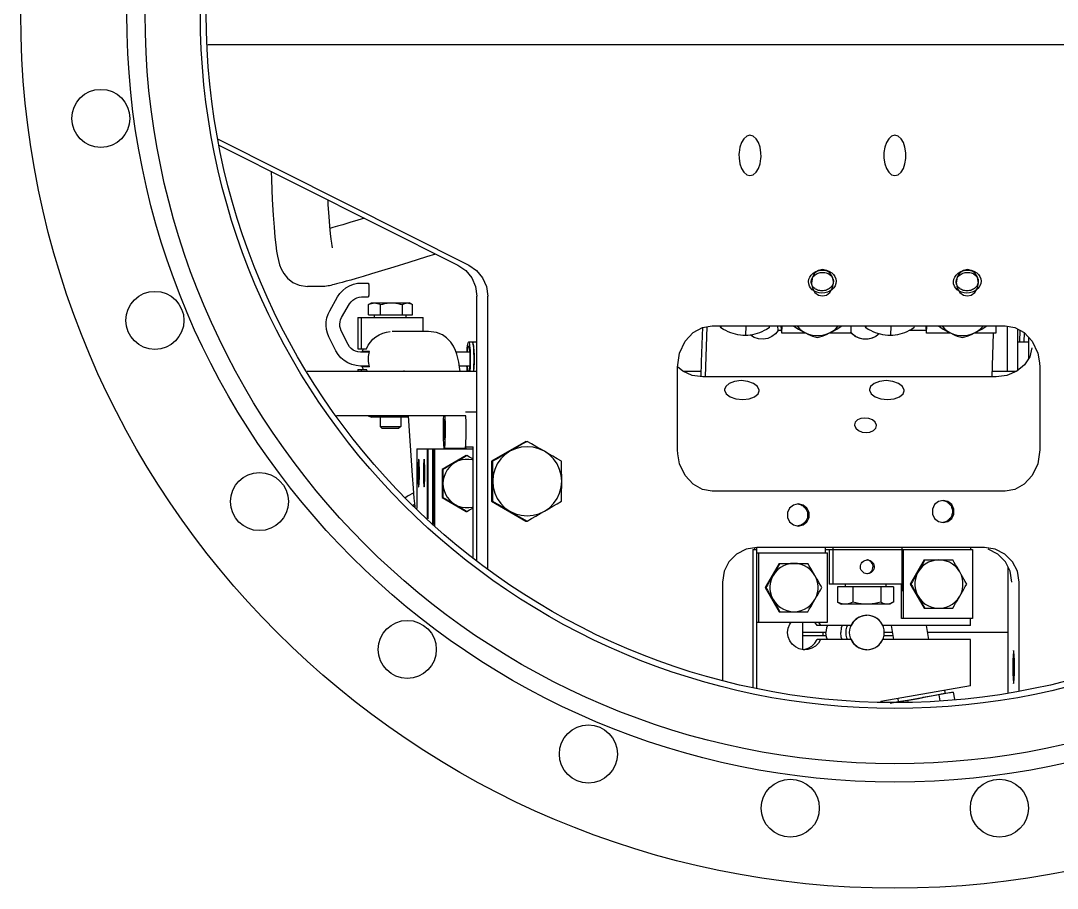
# Model space of a CAD drawing. Extents: x -50 to 48714, y -13211 to 6743.
# Drawn here: x 16884.5 to 17034.5, y -7944.1 to -7818.6 of the extents above; entities that cross this region are included whole.
import ezdxf

# ---------------------------------------------------------------- set-up
doc = ezdxf.new("R2010")
doc.units = 0
doc.header["$LTSCALE"] = 50
doc.layers.get('0').update_dxf_attribs({"linetype": 'CONTINUOUS'})
doc.layers.add('TEXT', color=2, linetype='CONTINUOUS')
doc.styles.add('STANDARD_H15', font='isocp.shx', dxfattribs={"height": 15})

# ---------------------------------------------------------------- blocks, each defined once
blk = doc.blocks.new('SMAB_S')
for p, q in [((110.44, -45), (-88.44, -45)), ((-86.95, -58.63), (-50.67, -76.87)), ((-86.82, -59.49), (-52.24, -76.87)), ((-0.56, -77.99), (-0.94, -78.61)), ((20.41, -77.99), (20.03, -78.61)), ((-66.17, -79.45), (-65.18, -79.45)), ((-71.89, -79.95), (-73.99, -79.95)), ((-70.79, -83.45), (-69.64, -81.45)), ((-69.06, -84.45), (-67.9, -82.45)), ((-66.17, -81.45), (-65.18, -81.45)), ((-65.09, -82.52), (-64.74, -82.32)), ((-64.74, -82.32), (-59.24, -82.32)), ((-58.9, -82.52), (-59.24, -82.32)), ((-49.49, -119.56), (-49.49, -81.33)), ((-47.92, -120.8), (-47.92, -81.33)), ((-65.08, -82.52), (-65.16, -82.57)), ((-65.16, -84.05), (-65.16, -82.57)), ((-63.43, -84.05), (-63.43, -82.57)), ((-60.26, -84.05), (-60.26, -82.57)), ((-58.9, -82.52), (-58.82, -82.57)), ((-58.82, -84.05), (-58.82, -82.57)), ((-66.72, -84.45), (-57.26, -84.45)), ((-66.72, -84.45), (-66.72, -88.95)), ((-66.25, -84.45), (-66.25, -88.95)), ((-65.16, -84.05), (-58.82, -84.05)), ((-64.28, -84.45), (-64.28, -84.05)), ((-59.71, -84.45), (-59.71, -84.05)), ((-57.26, -86.45), (-57.26, -84.45)), ((-68.11, -88.34), (-69.11, -86.34)), ((-56.47, -86.45), (-61.76, -86.45)), ((-16.96, -90.87), (-16.78, -85.85)), ((-16.4, -93.02), (-16.15, -85.74)), ((-15.46, -85.62), (26.98, -85.62)), ((-14.18, -85.62), (-14.19, -85.94)), ((-10.56, -85.62), (-10.61, -87.05)), ((-7.19, -85.62), (-7.2, -85.94)), ((-5.9, -86.32), (-5.95, -85.62)), ((-5.4, -86.32), (-5.9, -86.32)), ((-5.37, -86.72), (-5.46, -85.62)), ((-5.37, -86.72), (-5.33, -85.62)), ((-1.85, -86.72), (-5.37, -86.72)), ((4.62, -86.72), (1.46, -86.72)), ((4.65, -85.62), (4.62, -86.72)), ((4.82, -86.78), (4.62, -86.49)), ((6.79, -85.62), (6.78, -85.94)), ((10.41, -85.62), (10.36, -87.05)), ((15.57, -86.32), (13.09, -86.32)), ((13.78, -85.62), (13.77, -85.94)), ((15.6, -86.72), (15.51, -85.62)), ((15.6, -86.72), (15.64, -85.62)), ((19.12, -86.72), (15.6, -86.72)), ((25.59, -86.72), (22.43, -86.72)), ((25.25, -86.72), (25.04, -93.02)), ((25.62, -85.62), (25.59, -86.72)), ((27.32, -92.25), (27.32, -85.68)), ((28.79, -92.09), (28.79, -86.08)), ((29.08, -87.95), (29.14, -86.28)), ((29.71, -87.95), (29.75, -86.63)), ((-69.9, -89.24), (-70.9, -87.24)), ((-50.66, -87.95), (-49.49, -87.95)), ((-50.17, -87.95), (-50.13, -87.97)), ((-49.99, -88.53), (-50.03, -88.28)), ((28.79, -87.95), (30.4, -87.95)), ((30.4, -90.3), (30.4, -87.34)), ((-66.72, -88.95), (-65.46, -88.95)), ((-65.04, -89.45), (-66.33, -89.45)), ((-66.07, -89.35), (-65.9, -88.95)), ((-65.02, -89.35), (-66.07, -89.35)), ((-50.49, -89.45), (-52.47, -89.45)), ((-50.64, -88.56), (-50.66, -88.55)), ((30.8, -88.84), (30.51, -90.13)), ((31.68, -89.57), (31.94, -91.01)), ((-65.04, -91.45), (-66.33, -91.45)), ((-50.49, -91.45), (-52.01, -91.45)), ((-17.02, -92.99), (-16.96, -90.87)), ((31.94, -91.01), (31.97, -91.6)), ((-49.49, -92.25), (-74.06, -92.25)), ((-66.72, -91.95), (-65.46, -91.95)), ((-66.72, -91.95), (-66.72, -92.25)), ((-66.25, -91.95), (-66.25, -92.25)), ((-65.02, -91.55), (-66.07, -91.55)), ((-65.9, -91.95), (-66.07, -91.55)), ((-65.31, -92.25), (-65.46, -91.95)), ((-20.45, -103.56), (-20.45, -91.6)), ((-17, -92.25), (-19.62, -92.25)), ((28.56, -92.25), (25.07, -92.25)), ((31.97, -91.6), (31.97, -103.56)), ((25.66, -93.02), (-16.78, -93.02)), ((-51.08, -98.65), (-69.79, -98.65)), ((-65.16, -98.69), (-65.16, -98.65)), ((-65.16, -98.69), (-65.08, -98.73)), ((-65.08, -98.72), (-64.74, -98.85)), ((-59.38, -98.85), (-64.74, -98.85)), ((-63.49, -98.85), (-63.49, -100.18)), ((-63.43, -98.69), (-63.43, -98.65)), ((-60.49, -98.85), (-60.49, -100.18)), ((-60.26, -98.69), (-60.26, -98.65)), ((-58.82, -107.29), (-59.39, -98.65)), ((-49.49, -98.12), (-51.12, -98.12)), ((-63.49, -100.18), (-60.49, -100.18)), ((-63.49, -100.18), (-63.22, -100.45)), ((-63.22, -100.45), (-60.76, -100.45)), ((-60.49, -100.18), (-60.76, -100.45)), ((-54.18, -99.13), (-54.25, -99.87)), ((-54.11, -99.87), (-54.25, -99.87)), ((-54.25, -99.87), (-54.25, -101.36)), ((-54.11, -99.87), (-54.18, -99.13)), ((-54.11, -101.36), (-54.11, -99.87)), ((-54.11, -101.36), (-54.25, -101.36)), ((-54.25, -101.36), (-54.18, -102.11)), ((-54.18, -102.11), (-54.11, -101.36)), ((-58.17, -103.45), (-50.03, -103.45)), ((-58.17, -103.45), (-58.17, -112.08)), ((-56.7, -103.45), (-56.7, -113.48)), ((-56.6, -103.45), (-56.6, -113.58)), ((-55.86, -114.28), (-55.86, -103.45)), ((-55.76, -114.38), (-55.76, -103.45)), ((-55.55, -114.58), (-55.55, -103.45)), ((-51.18, -103.37), (-54.18, -103.37)), ((-51.12, -103.12), (-50.03, -103.12)), ((-51.05, -103.45), (-51.08, -103.12)), ((-50.03, -119.13), (-50.03, -103.12)), ((-42.4, -102.35), (-47.39, -105.23)), ((-42.4, -102.35), (-42.23, -102.35)), ((-51.04, -104.41), (-54.53, -106.43)), ((-51.04, -104.41), (-50.92, -104.41)), ((-20.42, -104.15), (-20.45, -103.56)), ((-57.9, -105.35), (-57.92, -105.36)), ((-57.91, -105.33), (-57.9, -105.33)), ((-57.89, -105.36), (-57.9, -105.35)), ((-57.12, -105.35), (-57.13, -105.36)), ((-57.12, -105.33), (-57.12, -105.33)), ((-57.11, -105.36), (-57.12, -105.35)), ((-54.53, -106.43), (-54.41, -106.43)), ((-54.53, -106.43), (-54.53, -110.47)), ((-47.39, -105.23), (-47.22, -105.23)), ((-47.39, -105.23), (-47.39, -111.01)), ((-57.92, -108.53), (-57.9, -108.55)), ((-57.9, -108.57), (-57.91, -108.57)), ((-57.9, -108.55), (-57.89, -108.53)), ((-57.13, -108.53), (-57.12, -108.55)), ((-57.12, -108.55), (-57.11, -108.53)), ((-57.12, -108.57), (-57.12, -108.57)), ((-59.86, -110.51), (-59.88, -110.5)), ((-54.53, -110.47), (-51.04, -112.49)), ((-54.53, -110.47), (-54.41, -110.47)), ((26.98, -109.54), (-15.46, -109.54)), ((-58.71, -111.57), (-58.45, -111.41)), ((-58.4, -111.8), (-58.56, -111.71)), ((-58.41, -111.85), (-58.4, -111.8)), ((-51.04, -112.49), (-50.92, -112.49)), ((-47.39, -111.01), (-42.4, -113.89)), ((-47.39, -111.01), (-47.22, -111.01)), ((-42.4, -113.89), (-42.23, -113.89)), ((-8.97, -117.7), (-10.51, -117.94)), ((-9.54, -118), (-9.02, -118)), ((-9.54, -118), (-9.54, -137.91)), ((-9.28, -118), (-9.28, -117.75)), ((-9.02, -117.71), (-9.02, -138.01)), ((-9, -117.71), (-9, -128.5)), ((-9, -118.5), (1.25, -118.5)), ((23.99, -117.7), (-8.97, -117.7)), ((-8.74, -118.5), (-8.74, -128.5)), ((0.98, -118.5), (0.98, -117.7)), ((0.98, -118), (22.22, -118)), ((1.25, -128.5), (1.25, -118.5)), ((1.49, -118), (1.49, -123)), ((2.02, -117.7), (2.02, -123)), ((12, -117.7), (12, -123)), ((12.23, -128), (12.23, -118)), ((21.96, -117.7), (21.96, -118)), ((22.22, -118), (22.22, -128)), ((-5.74, -120), (-7.76, -123.5)), ((-5.74, -120), (-1.59, -120)), ((6.84, -119.52), (7.01, -119.5)), ((7.02, -119.51), (6.93, -119.51)), ((15.23, -119.5), (13.21, -123)), ((15.23, -119.5), (19.38, -119.5)), ((7.01, -121.5), (6.98, -121.5)), ((27.41, -138.71), (27.41, -120.58)), ((-13.96, -122.7), (-13.96, -136.91)), ((12, -123), (1.49, -123)), ((3.81, -123), (3.81, -123.4)), ((9.69, -123), (9.69, -123.4)), ((11.95, -128), (11.95, -123)), ((11.97, -128), (11.97, -123)), ((13.21, -123), (13.33, -123)), ((13.21, -123), (15.23, -126.5)), ((28.98, -138.4), (28.98, -122.7)), ((-7.76, -123.5), (-7.65, -123.5)), ((-7.76, -123.5), (-5.74, -127)), ((10.79, -123.4), (2.71, -123.4)), ((2.71, -123.4), (2.71, -125.61)), ((4.91, -123.4), (4.91, -125.61)), ((8.95, -123.4), (8.95, -125.61)), ((10.79, -123.4), (10.79, -125.61)), ((2.71, -125.61), (2.82, -125.68)), ((2.81, -125.67), (3.25, -125.92)), ((10.25, -125.92), (3.25, -125.92)), ((10.68, -125.67), (10.25, -125.92)), ((10.79, -125.61), (10.68, -125.68)), ((-5.74, -127), (-1.59, -127)), ((7.53, -127.57), (6.96, -127.5)), ((15.23, -126.5), (19.38, -126.5)), ((-9.02, -128.5), (1.25, -128.5)), ((-2.38, -128.5), (-2.38, -132.46)), ((-0.26, -129), (-0.56, -128.5)), ((4.67, -129), (-0.26, -129)), ((-0.04, -128.5), (0.26, -129)), ((4.94, -128.53), (5.2, -128.23)), ((5.83, -127.77), (6.19, -127.62)), ((8.08, -127.76), (7.53, -127.57)), ((8.06, -127.76), (8.2, -127.76)), ((8.56, -128.08), (8.08, -127.76)), ((8.96, -128.5), (8.56, -128.08)), ((9.25, -129), (8.96, -128.5)), ((21.94, -129), (9.25, -129)), ((10.86, -131), (10.51, -129)), ((22.22, -128), (11.95, -128)), ((15.94, -131), (15.59, -129)), ((21.94, -129), (21.94, -128)), ((1.03, -130), (-2.38, -130)), ((1.09, -130.5), (-2.38, -130.5)), ((0.57, -130), (0.57, -130.5)), ((10.77, -130.5), (9.4, -130.5)), ((10.68, -130), (9.46, -130)), ((27.41, -130), (15.76, -130)), ((4.67, -131), (-0.26, -131)), ((5.49, -132.02), (5.2, -131.77)), ((8.08, -132.24), (8.56, -131.92)), ((8.56, -131.92), (8.96, -131.5)), ((8.96, -131.5), (9.25, -131)), ((21.94, -131), (9.25, -131)), ((21.94, -137.71), (21.94, -131)), ((-2.29, -132.48), (-2.14, -132.47)), ((6.57, -132.47), (6.19, -132.38)), ((6.96, -132.5), (6.57, -132.47)), ((6.96, -132.5), (7.53, -132.43)), ((7.53, -132.43), (8.08, -132.24)), ((21.94, -137.71), (8.96, -140)), ((17.36, -139.01), (12.82, -139.82)), ((19.42, -138.61), (17.36, -139.01)), ((17.36, -139.01), (17.51, -139.87)), ((18.19, -138.37), (18.27, -138.82)), ((18.27, -138.8), (19.42, -138.61)), ((19.42, -138.61), (19.61, -139.67)), ((8.96, -140.04), (8.96, -140)), ((10.34, -140.22), (11.49, -139.99)), ((11.41, -139.57), (11.49, -140.01)), ((12.82, -139.82), (11.46, -140.04)), ((12.82, -139.82), (12.86, -140.04))]:
    blk.add_line(p, q)
for points in [[(-9.97, -58.07), (-10.44, -58.21), (-10.87, -58.58), (-11.19, -59.12), (-11.42, -59.78), (-11.55, -60.55), (-11.56, -60.81)], [(-8.37, -61.18), (-8.39, -60.59), (-8.51, -59.79), (-8.74, -59.12), (-9.07, -58.58), (-9.49, -58.21), (-9.97, -58.07)], [(11, -58.07), (10.53, -58.21), (10.11, -58.58), (9.78, -59.12), (9.55, -59.78), (9.42, -60.55), (9.41, -60.81)], [(12.6, -61.18), (12.59, -60.59), (12.46, -59.79), (12.23, -59.12), (11.9, -58.58), (11.48, -58.21), (11, -58.07)], [(-11.56, -60.81), (-11.55, -61.39), (-11.42, -62.19), (-11.19, -62.86), (-10.87, -63.41), (-10.44, -63.78), (-9.97, -63.91)], [(-9.97, -63.91), (-9.49, -63.78), (-9.07, -63.41), (-8.74, -62.87), (-8.51, -62.2), (-8.39, -61.43), (-8.37, -61.18)], [(9.41, -60.81), (9.42, -61.39), (9.55, -62.19), (9.78, -62.86), (10.11, -63.41), (10.53, -63.78), (11, -63.91)], [(11, -63.91), (11.48, -63.78), (11.9, -63.41), (12.23, -62.87), (12.46, -62.2), (12.58, -61.43), (12.6, -61.18)], [(-79.27, -63.28), (-79.22, -64.52), (-79.09, -67.36), (-78.96, -69.61), (-78.83, -71.38), (-78.71, -72.8), (-78.59, -73.92), (-78.47, -74.83), (-78.34, -75.57), (-78.21, -76.2), (-78.05, -76.79), (-77.81, -77.41), (-77.44, -78.08), (-76.9, -78.73), (-76.11, -79.36), (-75.2, -79.77), (-73.99, -79.95)], [(-71.08, -67.4), (-71.04, -68.11), (-70.93, -69.84), (-70.82, -71.21), (-70.72, -72.28), (-70.63, -73.09), (-70.55, -73.68), (-70.48, -74.08), (-70.44, -74.31), (-70.43, -74.34)], [(-65.76, -70.07), (-66.7, -70.36), (-67.89, -70.71), (-68.88, -71.01), (-69.68, -71.24), (-70.34, -71.43), (-70.79, -71.56)], [(-55.46, -75.25), (-56.76, -75.66), (-59.35, -76.47), (-61.5, -77.13), (-63.27, -77.68), (-64.74, -78.12), (-65.95, -78.48), (-66.94, -78.78), (-67.75, -79.01), (-68.42, -79.2), (-68.97, -79.36), (-69.43, -79.48), (-69.81, -79.58), (-70.12, -79.67), (-70.39, -79.73), (-70.63, -79.79), (-70.83, -79.83), (-71.03, -79.87), (-71.25, -79.9), (-71.51, -79.93), (-71.89, -79.95)], [(-52.24, -76.87), (-51.11, -77.65), (-50.23, -78.71), (-49.68, -79.97), (-49.49, -81.33)], [(-50.67, -76.87), (-49.54, -77.65), (-48.66, -78.71), (-48.11, -79.97), (-47.92, -81.33)], [(0.45, -80.91), (0.06, -80.88), (-0.31, -80.79), (-0.65, -80.63), (-0.95, -80.42), (-1.19, -80.16), (-1.36, -79.88), (-1.47, -79.56), (-1.49, -79.23), (-1.44, -78.9), (-1.31, -78.59), (-1.11, -78.3), (-0.86, -78.05), (-0.54, -77.84), (-0.18, -77.69)], [(-0.96, -78.75), (-0.94, -78.71), (-0.92, -78.67), (-0.9, -78.64), (-0.88, -78.6), (-0.86, -78.57), (-0.76, -78.45), (-0.65, -78.34), (-0.53, -78.24), (-0.39, -78.16), (-0.25, -78.08), (-0.11, -78.02), (0.05, -77.97), (0.21, -77.93), (0.37, -77.91), (0.55, -77.9)], [(0.52, -77.49), (-0.05, -77.61), (-0.56, -77.99)], [(-0.18, -77.69), (-0.07, -77.65), (0.06, -77.62), (0.18, -77.6), (0.3, -77.58), (0.43, -77.57), (0.56, -77.57)], [(1.2, -77.65), (1.55, -77.79), (1.87, -77.99), (2.14, -78.23), (2.33, -78.52), (2.46, -78.84), (2.5, -79.17), (2.47, -79.51), (2.35, -79.83), (2.16, -80.13), (1.91, -80.4), (1.6, -80.61), (1.24, -80.78), (0.85, -80.88), (0.45, -80.91)], [(1.6, -77.99), (1.09, -77.61), (0.52, -77.49)], [(0.55, -77.9), (0.73, -77.91), (0.89, -77.93), (1.05, -77.97), (1.2, -78.02), (1.34, -78.08), (1.48, -78.16), (1.6, -78.24), (1.72, -78.34), (1.82, -78.45), (1.91, -78.57), (1.93, -78.6), (1.95, -78.63), (1.97, -78.67), (1.99, -78.7), (2, -78.73)], [(0.56, -77.57), (0.67, -77.57), (0.78, -77.58), (0.88, -77.59), (0.99, -77.61), (1.09, -77.63), (1.2, -77.65)], [(2.11, -79.22), (1.97, -78.61), (1.6, -77.99)], [(21.42, -80.91), (21.03, -80.88), (20.66, -80.79), (20.32, -80.63), (20.02, -80.42), (19.78, -80.16), (19.61, -79.88), (19.5, -79.56), (19.48, -79.23), (19.53, -78.9), (19.66, -78.59), (19.86, -78.3), (20.11, -78.05), (20.43, -77.84), (20.79, -77.69)], [(20.01, -78.75), (20.03, -78.71), (20.05, -78.67), (20.07, -78.64), (20.09, -78.6), (20.12, -78.57), (20.21, -78.45), (20.32, -78.34), (20.44, -78.24), (20.58, -78.16), (20.72, -78.08), (20.86, -78.02), (21.02, -77.97), (21.18, -77.93), (21.35, -77.91), (21.52, -77.9)], [(21.49, -77.49), (20.92, -77.61), (20.41, -77.99)], [(20.79, -77.69), (20.91, -77.65), (21.03, -77.62), (21.15, -77.6), (21.27, -77.58), (21.4, -77.57), (21.53, -77.57)], [(22.17, -77.65), (22.53, -77.79), (22.85, -77.99), (23.11, -78.23), (23.31, -78.52), (23.43, -78.84), (23.47, -79.17), (23.44, -79.51), (23.32, -79.83), (23.13, -80.13), (22.88, -80.4), (22.57, -80.61), (22.21, -80.78), (21.82, -80.88), (21.42, -80.91)], [(22.57, -77.99), (22.06, -77.61), (21.49, -77.49)], [(21.52, -77.9), (21.7, -77.91), (21.86, -77.93), (22.02, -77.97), (22.17, -78.02), (22.31, -78.08), (22.45, -78.16), (22.58, -78.24), (22.69, -78.34), (22.79, -78.45), (22.88, -78.57), (22.9, -78.6), (22.92, -78.63), (22.94, -78.67), (22.96, -78.7), (22.97, -78.73)], [(21.53, -77.57), (21.64, -77.57), (21.75, -77.58), (21.85, -77.59), (21.96, -77.61), (22.06, -77.63), (22.17, -77.65)], [(23.08, -79.22), (22.94, -78.61), (22.57, -77.99)], [(-69.64, -81.45), (-69.3, -80.96), (-68.89, -80.52), (-68.43, -80.14), (-67.91, -79.84), (-67.35, -79.63), (-66.77, -79.49), (-66.17, -79.45)], [(-65.18, -79.45), (-65.16, -79.48), (-65.15, -79.56), (-65.14, -79.7), (-65.13, -79.88), (-65.13, -80.09), (-65.12, -80.33), (-65.12, -80.57), (-65.13, -80.8), (-65.13, -81.02), (-65.14, -81.2), (-65.15, -81.33), (-65.16, -81.42), (-65.18, -81.45)], [(-1.08, -79.45), (-1.09, -79.41), (-1.09, -79.37), (-1.09, -79.32), (-1.09, -79.28), (-1.09, -79.24), (-1.09, -79.14), (-1.07, -79.04), (-1.04, -78.94), (-1.01, -78.84), (-0.96, -78.75)], [(-0.94, -78.61), (-1.08, -79.4), (-1.07, -79.58)], [(0.46, -80.58), (0.28, -80.57), (0.12, -80.54), (-0.04, -80.51), (-0.19, -80.46), (-0.33, -80.4), (-0.47, -80.32), (-0.6, -80.23), (-0.71, -80.14), (-0.81, -80.03), (-0.9, -79.91), (-0.95, -79.82), (-1, -79.73), (-1.03, -79.64), (-1.06, -79.55), (-1.08, -79.45)], [(2.1, -79.19), (2.1, -79.2), (2.1, -79.21), (2.1, -79.22), (2.1, -79.23), (2.1, -79.24), (2.09, -79.38), (2.06, -79.52), (2.01, -79.65), (1.95, -79.78), (1.87, -79.91), (1.77, -80.03), (1.66, -80.14), (1.54, -80.23), (1.4, -80.32), (1.26, -80.4), (1.12, -80.46), (0.96, -80.51), (0.8, -80.54), (0.64, -80.57), (0.46, -80.58)], [(1.6, -80.81), (1.97, -80.19), (2.12, -79.4), (2.11, -79.22)], [(2, -78.73), (2.04, -78.82), (2.07, -78.91), (2.09, -79.01), (2.1, -79.1), (2.1, -79.19)], [(19.89, -79.45), (19.89, -79.41), (19.88, -79.37), (19.88, -79.32), (19.88, -79.28), (19.88, -79.24), (19.89, -79.14), (19.9, -79.04), (19.93, -78.94), (19.96, -78.84), (20.01, -78.75)], [(20.03, -78.61), (19.89, -79.4), (19.9, -79.58)], [(21.43, -80.58), (21.25, -80.57), (21.09, -80.54), (20.93, -80.51), (20.78, -80.46), (20.64, -80.4), (20.5, -80.32), (20.38, -80.23), (20.26, -80.14), (20.16, -80.03), (20.07, -79.91), (20.02, -79.82), (19.97, -79.73), (19.94, -79.64), (19.91, -79.55), (19.89, -79.45)], [(23.07, -79.19), (23.07, -79.2), (23.07, -79.21), (23.07, -79.22), (23.07, -79.23), (23.07, -79.24), (23.06, -79.38), (23.03, -79.52), (22.98, -79.65), (22.92, -79.78), (22.84, -79.91), (22.74, -80.03), (22.63, -80.14), (22.51, -80.23), (22.38, -80.32), (22.24, -80.4), (22.09, -80.46), (21.94, -80.51), (21.78, -80.54), (21.61, -80.57), (21.43, -80.58)], [(22.57, -80.81), (22.94, -80.19), (23.09, -79.4), (23.08, -79.22)], [(22.97, -78.73), (23.01, -78.82), (23.04, -78.91), (23.06, -79.01), (23.07, -79.1), (23.07, -79.19)], [(-1.07, -79.58), (-0.94, -80.19), (-0.56, -80.81)], [(-0.56, -80.81), (-0.05, -81.19), (0.52, -81.31)], [(0.52, -81.31), (1.09, -81.19), (1.6, -80.81)], [(19.9, -79.58), (20.03, -80.19), (20.41, -80.81)], [(20.41, -80.81), (20.92, -81.19), (21.49, -81.31)], [(21.49, -81.31), (22.06, -81.19), (22.57, -80.81)], [(-67.9, -82.45), (-67.7, -82.16), (-67.46, -81.92), (-67.17, -81.72), (-66.86, -81.57), (-66.52, -81.48), (-66.17, -81.45)], [(-65.16, -82.57), (-64.94, -82.46), (-64.72, -82.39), (-64.51, -82.34), (-64.3, -82.32)], [(-64.3, -82.32), (-64.09, -82.34), (-63.87, -82.39), (-63.66, -82.46), (-63.43, -82.57)], [(-63.43, -82.57), (-63.11, -82.48), (-62.79, -82.41), (-62.47, -82.36), (-62.16, -82.33), (-61.85, -82.32)], [(-61.85, -82.32), (-61.54, -82.33), (-61.22, -82.36), (-60.91, -82.41), (-60.59, -82.48), (-60.26, -82.57)], [(-60.26, -82.57), (-60.08, -82.46), (-59.9, -82.39), (-59.72, -82.34), (-59.54, -82.32)], [(-59.54, -82.32), (-59.37, -82.34), (-59.19, -82.39), (-59.01, -82.46), (-58.9, -82.52)], [(-70.9, -87.24), (-71.12, -86.72), (-71.26, -86.17), (-71.32, -85.61), (-71.3, -85.05), (-71.21, -84.49), (-71.03, -83.96), (-70.79, -83.45)], [(-69.11, -86.34), (-69.23, -86.04), (-69.31, -85.72), (-69.32, -85.39), (-69.29, -85.06), (-69.2, -84.75), (-69.06, -84.45)], [(-65.46, -88.95), (-65.22, -88.45), (-64.9, -87.98), (-64.53, -87.57), (-64.1, -87.21), (-63.63, -86.92), (-63.12, -86.69), (-62.59, -86.54), (-62.04, -86.46)], [(-51.9, -92.25), (-51.99, -91.61), (-52.1, -90.9), (-52.22, -90.3), (-52.37, -89.74), (-52.57, -89.19), (-52.86, -88.58), (-53.26, -88), (-53.87, -87.38), (-54.48, -86.96), (-55.34, -86.61), (-56.47, -86.45)], [(-20.45, -91.6), (-20.16, -89.57), (-19.35, -87.85), (-18.19, -86.6), (-16.86, -85.86), (-15.46, -85.62)], [(-14.19, -85.94), (-14.21, -85.8), (-14.23, -85.65), (-14.24, -85.62)], [(-12.41, -86.75), (-12.76, -86.63), (-13.11, -86.49), (-13.46, -86.33), (-13.82, -86.15), (-14.19, -85.94)], [(-10.61, -87.05), (-10.99, -87.02), (-11.35, -86.99), (-11.71, -86.93), (-12.06, -86.85), (-12.41, -86.75)], [(-8.91, -86.75), (-9.25, -86.85), (-9.58, -86.93), (-9.92, -86.99), (-10.26, -87.02), (-10.61, -87.05)], [(-5.9, -86.32), (-6.27, -86.81), (-6.78, -87.19), (-7.39, -87.45), (-8.06, -87.57), (-8.74, -87.53), (-9.37, -87.34), (-9.91, -87.01), (-9.94, -86.99)], [(-7.2, -85.94), (-7.56, -86.15), (-7.91, -86.33), (-8.25, -86.49), (-8.58, -86.63), (-8.91, -86.75)], [(-3.67, -85.66), (-3.31, -85.9), (-2.96, -86.11), (-2.62, -86.32), (-2.28, -86.5), (-1.94, -86.67)], [(-3.16, -85.62), (-3.05, -85.79), (-2.74, -86.13), (-2.36, -86.43), (-1.94, -86.67)], [(-1.94, -86.67), (-1.48, -86.86), (-0.98, -86.99), (-0.47, -87.06), (0.05, -87.06), (0.57, -86.99), (1.08, -86.86), (1.55, -86.67)], [(-1.94, -86.67), (-1.6, -86.83), (-1.27, -86.98), (-0.93, -87.11), (-0.59, -87.23), (-0.24, -87.35)], [(-0.24, -87.35), (0.14, -87.23), (0.5, -87.11), (0.86, -86.98), (1.21, -86.83), (1.55, -86.67)], [(1.55, -86.67), (1.99, -86.43), (2.39, -86.13), (2.72, -85.79), (2.85, -85.62)], [(1.55, -86.67), (1.9, -86.5), (2.25, -86.32), (2.6, -86.11), (2.95, -85.9), (3.32, -85.66)], [(8.71, -86.8), (8.54, -86.96), (8.23, -87.17), (7.89, -87.35), (7.53, -87.47), (7.14, -87.55), (6.75, -87.57), (6.36, -87.55), (5.98, -87.47), (5.63, -87.35), (5.3, -87.17), (5.01, -86.96), (4.76, -86.71), (4.62, -86.51)], [(8.72, -86.8), (8.26, -87.16), (7.7, -87.42), (7.07, -87.56), (6.43, -87.56), (5.82, -87.42), (5.27, -87.16), (4.82, -86.78)], [(6.78, -85.94), (6.76, -85.8), (6.74, -85.65), (6.73, -85.62)], [(8.56, -86.75), (8.21, -86.63), (7.86, -86.49), (7.51, -86.33), (7.15, -86.15), (6.78, -85.94)], [(10.36, -87.05), (9.99, -87.02), (9.62, -86.99), (9.27, -86.93), (8.91, -86.85), (8.56, -86.75)], [(12.06, -86.75), (11.72, -86.85), (11.39, -86.93), (11.06, -86.99), (10.71, -87.02), (10.36, -87.05)], [(13.77, -85.94), (13.41, -86.15), (13.06, -86.33), (12.73, -86.49), (12.39, -86.63), (12.06, -86.75)], [(17.3, -85.66), (17.66, -85.9), (18.01, -86.11), (18.35, -86.32), (18.69, -86.5), (19.03, -86.67)], [(17.81, -85.62), (17.92, -85.79), (18.23, -86.13), (18.61, -86.43), (19.03, -86.67)], [(19.03, -86.67), (19.37, -86.83), (19.7, -86.98), (20.04, -87.11), (20.38, -87.23), (20.74, -87.35)], [(19.03, -86.67), (19.49, -86.86), (19.99, -86.99), (20.5, -87.06), (21.03, -87.06), (21.54, -86.99), (22.05, -86.86), (22.53, -86.67)], [(20.74, -87.35), (21.11, -87.23), (21.47, -87.11), (21.83, -86.98), (22.18, -86.83), (22.53, -86.67)], [(22.53, -86.67), (22.97, -86.43), (23.36, -86.13), (23.7, -85.79), (23.82, -85.62)], [(22.53, -86.67), (22.87, -86.5), (23.22, -86.32), (23.57, -86.11), (23.92, -85.9), (24.29, -85.66)], [(26.98, -85.62), (28.38, -85.86), (29.72, -86.6), (30.87, -87.85), (31.68, -89.57)], [(-66.33, -89.45), (-66.7, -89.41), (-67.05, -89.31), (-67.38, -89.15), (-67.67, -88.93), (-67.92, -88.66), (-68.11, -88.34)], [(-50.92, -89.45), (-50.91, -89.2), (-50.88, -88.84), (-50.84, -88.53), (-50.8, -88.28), (-50.76, -88.1), (-50.71, -87.99), (-50.66, -87.95)], [(-50.4, -89.59), (-50.42, -89.2), (-50.45, -88.84), (-50.49, -88.53), (-50.53, -88.28), (-50.57, -88.1), (-50.62, -87.99), (-50.66, -87.95)], [(-50.03, -88.28), (-50.07, -88.1), (-50.12, -87.99), (-50.17, -87.95)], [(-50.13, -87.97), (-50.09, -88.05), (-50.05, -88.17), (-50.02, -88.35), (-49.99, -88.56), (-49.96, -88.81), (-49.93, -89.1), (-49.91, -89.41)], [(-66.33, -91.45), (-66.96, -91.4), (-67.57, -91.25), (-68.15, -91.01), (-68.69, -90.67), (-69.17, -90.26), (-69.58, -89.78), (-69.9, -89.24)], [(-65.02, -91.55), (-65.16, -90.82), (-65.16, -90.08), (-65.02, -89.35)], [(-50.84, -89.45), (-50.83, -89.3), (-50.81, -89.04), (-50.78, -88.83), (-50.74, -88.68), (-50.7, -88.58), (-50.66, -88.55)], [(-50.48, -89.6), (-50.5, -89.3), (-50.52, -89.04), (-50.55, -88.83), (-50.59, -88.68), (-50.63, -88.58), (-50.64, -88.56)], [(-50.5, -91.59), (-50.48, -91.3), (-50.46, -90.97), (-50.45, -90.62), (-50.45, -90.27), (-50.46, -89.93), (-50.48, -89.6)], [(-50.42, -91.7), (-50.4, -91.3), (-50.39, -90.88), (-50.39, -90.45), (-50.39, -90.01), (-50.4, -89.59)], [(-49.91, -89.59), (-49.93, -89.2), (-49.95, -88.84), (-49.99, -88.53)], [(-49.93, -91.7), (-49.91, -91.3), (-49.89, -90.88), (-49.89, -90.45), (-49.89, -90.01), (-49.91, -89.59)], [(-49.91, -89.41), (-49.9, -89.74), (-49.89, -90.09), (-49.89, -90.45), (-49.89, -90.8), (-49.9, -91.15)], [(-50.86, -92.25), (-50.88, -92.06), (-50.91, -91.7), (-50.92, -91.45)], [(-50.73, -92.25), (-50.74, -92.22), (-50.78, -92.06), (-50.81, -91.85), (-50.83, -91.59), (-50.84, -91.45)], [(-49.9, -91.15), (-49.91, -91.49), (-49.93, -91.8), (-49.96, -92.09), (-49.98, -92.25)], [(30.51, -90.13), (29.76, -91.3), (28.63, -92.22), (27.21, -92.81), (25.66, -93.02)], [(-59.99, -92.25), (-60, -92.17), (-60.02, -92.08)], [(-50.6, -92.25), (-50.59, -92.22), (-50.55, -92.06), (-50.52, -91.85), (-50.5, -91.59)], [(-50.47, -92.25), (-50.45, -92.06), (-50.42, -91.7)], [(-49.98, -92.25), (-49.95, -92.06), (-49.93, -91.7)], [(-16.78, -93.02), (-18.31, -92.81), (-19.69, -92.22), (-20.45, -91.56)], [(-11.24, -93.57), (-12.19, -93.67), (-12.98, -93.97), (-13.48, -94.41), (-13.63, -94.85)], [(-8.63, -95.02), (-8.64, -94.94), (-8.87, -94.41), (-9.44, -93.97), (-10.28, -93.67), (-11.24, -93.57)], [(9.73, -93.57), (8.78, -93.67), (8, -93.97), (7.49, -94.41), (7.34, -94.85)], [(12.34, -95.02), (12.33, -94.94), (12.1, -94.41), (11.53, -93.97), (10.69, -93.67), (9.73, -93.57)], [(-13.63, -94.85), (-13.63, -94.94), (-13.4, -95.46), (-12.82, -95.91), (-11.99, -96.21), (-11.02, -96.31)], [(-11.02, -96.31), (-10.08, -96.21), (-9.29, -95.91), (-8.78, -95.46), (-8.63, -95.02)], [(7.34, -94.85), (7.34, -94.94), (7.57, -95.46), (8.15, -95.91), (8.98, -96.21), (9.95, -96.31)], [(9.95, -96.31), (10.89, -96.21), (11.68, -95.91), (12.19, -95.46), (12.34, -95.02)], [(-64.3, -98.85), (-64.47, -98.84), (-64.64, -98.82), (-64.81, -98.79), (-64.99, -98.75), (-65.16, -98.69)], [(-63.43, -98.69), (-63.61, -98.75), (-63.78, -98.79), (-63.96, -98.82), (-64.13, -98.84), (-64.3, -98.85)], [(-61.85, -98.85), (-62.16, -98.84), (-62.48, -98.82), (-62.8, -98.79), (-63.11, -98.75), (-63.43, -98.69)], [(-60.26, -98.69), (-60.59, -98.75), (-60.9, -98.79), (-61.22, -98.82), (-61.53, -98.84), (-61.85, -98.85)], [(-59.54, -98.85), (-59.69, -98.84), (-59.83, -98.82), (-59.97, -98.79), (-60.12, -98.75), (-60.26, -98.69)], [(-59.38, -98.84), (-59.4, -98.84), (-59.54, -98.85)], [(-54.18, -103.37), (-54.2, -103.35), (-54.21, -103.31), (-54.23, -103.23), (-54.24, -103.13), (-54.25, -103), (-54.27, -102.84), (-54.28, -102.66), (-54.29, -102.46), (-54.3, -102.24), (-54.31, -101.99), (-54.31, -101.74), (-54.32, -101.47), (-54.32, -101.19), (-54.32, -100.91), (-54.32, -100.62), (-54.32, -100.33), (-54.32, -100.05), (-54.32, -99.77), (-54.31, -99.5), (-54.31, -99.24), (-54.3, -99), (-54.29, -98.78), (-54.28, -98.65)], [(-54.18, -103.37), (-54.17, -103.35), (-54.15, -103.31), (-54.14, -103.23), (-54.12, -103.13), (-54.11, -103), (-54.1, -102.84), (-54.08, -102.66), (-54.07, -102.46), (-54.06, -102.24), (-54.06, -101.99), (-54.05, -101.74), (-54.04, -101.47), (-54.04, -101.19), (-54.04, -100.91), (-54.04, -100.62), (-54.04, -100.33), (-54.04, -100.05), (-54.04, -99.77), (-54.05, -99.5), (-54.06, -99.24), (-54.06, -99), (-54.07, -98.78), (-54.08, -98.65)], [(-51.04, -100.62), (-51.04, -100.33), (-51.04, -100.05), (-51.05, -99.77), (-51.05, -99.5), (-51.06, -99.24), (-51.07, -99), (-51.08, -98.78), (-51.08, -98.65)], [(6.67, -98.98), (6.1, -99.05), (5.61, -99.25), (5.26, -99.59), (5.15, -99.97)], [(8.35, -100.08), (8.35, -100.03), (8.17, -99.59), (7.77, -99.26), (7.24, -99.05), (6.67, -98.98)], [(5.15, -99.97), (5.15, -100.03), (5.33, -100.46), (5.73, -100.8), (6.26, -101.01), (6.83, -101.08)], [(6.83, -101.08), (7.4, -101.01), (7.89, -100.8), (8.24, -100.46), (8.35, -100.08)], [(-51.13, -103.13), (-51.11, -103), (-51.1, -102.84), (-51.09, -102.66), (-51.08, -102.46), (-51.07, -102.24), (-51.06, -101.99), (-51.05, -101.74), (-51.05, -101.47), (-51.04, -101.19), (-51.04, -100.91), (-51.04, -100.62)], [(-51.18, -103.37), (-51.17, -103.35), (-51.15, -103.31), (-51.14, -103.23), (-51.13, -103.13)], [(-42.23, -102.35), (-42.87, -102.72), (-43.49, -103.08), (-44.09, -103.44), (-44.7, -103.79)], [(-39.71, -103.79), (-40.5, -103.42), (-41.34, -103.19), (-42.21, -103.12), (-43.07, -103.19), (-43.91, -103.42), (-44.7, -103.79)], [(-39.71, -103.79), (-40.32, -103.44), (-40.94, -103.08), (-41.57, -102.72), (-42.23, -102.35)], [(-57.8, -106.95), (-57.8, -106.56), (-57.81, -106.19), (-57.82, -105.84), (-57.83, -105.53), (-57.85, -105.29), (-57.86, -105.1), (-57.88, -104.99), (-57.9, -104.95), (-57.93, -104.99), (-57.94, -105.1), (-57.96, -105.28), (-57.98, -105.53), (-57.99, -105.84), (-58, -106.18), (-58.01, -106.55), (-58.01, -106.95)], [(-57.02, -106.95), (-57.02, -106.56), (-57.02, -106.19), (-57.03, -105.84), (-57.05, -105.53), (-57.06, -105.29), (-57.08, -105.1), (-57.1, -104.99), (-57.12, -104.95), (-57.14, -104.99), (-57.16, -105.1), (-57.18, -105.28), (-57.19, -105.53), (-57.21, -105.84), (-57.22, -106.18), (-57.22, -106.55), (-57.22, -106.95)], [(-50.92, -104.41), (-51.28, -104.62), (-51.63, -104.82), (-51.97, -105.02), (-52.31, -105.22), (-52.65, -105.42)], [(-50.03, -105.06), (-50.13, -105.04), (-50.64, -104.96), (-51.16, -104.96), (-51.68, -105.04), (-52.18, -105.19), (-52.65, -105.42)], [(-50.03, -104.91), (-50.19, -104.82), (-50.55, -104.62), (-50.92, -104.41)], [(-44.7, -103.79), (-45.32, -104.14), (-45.93, -104.5), (-46.56, -104.86), (-47.22, -105.23)], [(-44.7, -103.79), (-45.42, -104.29), (-46.03, -104.9), (-46.53, -105.62), (-46.9, -106.41), (-47.12, -107.25), (-47.2, -108.12)], [(-37.24, -105.23), (-37.88, -104.86), (-38.49, -104.5), (-39.1, -104.14), (-39.71, -103.79)], [(-37.21, -108.12), (-37.29, -107.25), (-37.51, -106.41), (-37.88, -105.62), (-38.38, -104.9), (-39, -104.29), (-39.71, -103.79)], [(-15.46, -109.54), (-16.86, -109.3), (-18.19, -108.56), (-19.35, -107.31), (-20.16, -105.58), (-20.42, -104.15)], [(31.97, -103.56), (31.68, -105.58), (30.87, -107.31), (29.72, -108.56), (28.38, -109.3), (26.98, -109.54)], [(-57.92, -105.36), (-57.94, -105.49), (-57.96, -105.74), (-57.98, -106.08), (-57.99, -106.5), (-57.99, -106.95)], [(-57.93, -105.42), (-57.92, -105.35), (-57.91, -105.33)], [(-57.88, -105.42), (-57.89, -105.35), (-57.9, -105.33)], [(-57.82, -106.95), (-57.82, -106.5), (-57.83, -106.08), (-57.85, -105.74), (-57.87, -105.49), (-57.89, -105.36)], [(-57.82, -107.08), (-57.82, -106.81), (-57.82, -106.55), (-57.83, -106.3), (-57.83, -106.06), (-57.84, -105.85), (-57.85, -105.67), (-57.86, -105.52), (-57.88, -105.42)], [(-57.13, -105.36), (-57.15, -105.49), (-57.17, -105.74), (-57.19, -106.08), (-57.2, -106.5), (-57.2, -106.95)], [(-57.15, -105.42), (-57.13, -105.35), (-57.12, -105.33)], [(-57.09, -105.42), (-57.11, -105.35), (-57.12, -105.33)], [(-57.04, -106.95), (-57.04, -106.5), (-57.05, -106.08), (-57.07, -105.74), (-57.09, -105.49), (-57.11, -105.36)], [(-57.04, -107.08), (-57.04, -106.81), (-57.04, -106.55), (-57.04, -106.3), (-57.05, -106.06), (-57.06, -105.85), (-57.07, -105.67), (-57.08, -105.52), (-57.09, -105.42)], [(-52.65, -105.42), (-52.99, -105.62), (-53.34, -105.81), (-53.69, -106.01), (-54.04, -106.22), (-54.41, -106.43)], [(-54.41, -106.43), (-54.41, -106.85), (-54.4, -107.26), (-54.4, -107.65), (-54.4, -108.05), (-54.4, -108.45)], [(-52.65, -105.42), (-53.08, -105.71), (-53.46, -106.07), (-53.79, -106.48), (-54.05, -106.93), (-54.24, -107.42), (-54.36, -107.93), (-54.4, -108.45)], [(-47.22, -105.23), (-47.21, -105.98), (-47.21, -106.7), (-47.2, -107.41), (-47.2, -108.12)], [(-37.21, -108.12), (-37.21, -107.41), (-37.22, -106.7), (-37.23, -105.97), (-37.24, -105.23)], [(-58.4, -111.86), (-58.42, -111.73), (-58.55, -110.59), (-58.68, -109.14), (-58.82, -107.29)], [(-58.01, -106.95), (-58.01, -107.34), (-58, -107.71), (-57.99, -108.06), (-57.98, -108.36), (-57.96, -108.61), (-57.95, -108.8), (-57.93, -108.91), (-57.9, -108.95), (-57.88, -108.91), (-57.87, -108.8), (-57.85, -108.61), (-57.83, -108.36), (-57.82, -108.06), (-57.81, -107.72), (-57.8, -107.34), (-57.8, -106.95)], [(-57.99, -106.95), (-57.99, -107.4), (-57.98, -107.81), (-57.96, -108.16), (-57.94, -108.4), (-57.92, -108.53)], [(-57.89, -108.53), (-57.87, -108.4), (-57.85, -108.16), (-57.83, -107.81), (-57.82, -107.4), (-57.82, -106.95)], [(-57.88, -108.48), (-57.86, -108.37), (-57.85, -108.23), (-57.84, -108.05), (-57.83, -107.84), (-57.83, -107.6), (-57.82, -107.35), (-57.82, -107.08)], [(-57.22, -106.95), (-57.22, -107.34), (-57.22, -107.71), (-57.21, -108.06), (-57.19, -108.36), (-57.18, -108.61), (-57.16, -108.8), (-57.14, -108.91), (-57.12, -108.95), (-57.1, -108.91), (-57.08, -108.8), (-57.06, -108.61), (-57.05, -108.36), (-57.03, -108.06), (-57.02, -107.72), (-57.02, -107.34), (-57.02, -106.95)], [(-57.2, -106.95), (-57.2, -107.4), (-57.19, -107.81), (-57.17, -108.16), (-57.15, -108.4), (-57.13, -108.53)], [(-57.11, -108.53), (-57.09, -108.4), (-57.07, -108.16), (-57.05, -107.81), (-57.04, -107.4), (-57.04, -106.95)], [(-57.09, -108.48), (-57.08, -108.37), (-57.07, -108.23), (-57.06, -108.05), (-57.05, -107.84), (-57.04, -107.6), (-57.04, -107.35), (-57.04, -107.08)], [(-57.91, -108.57), (-57.92, -108.55), (-57.93, -108.48)], [(-57.9, -108.57), (-57.89, -108.55), (-57.88, -108.48)], [(-57.12, -108.57), (-57.13, -108.55), (-57.15, -108.48)], [(-57.12, -108.57), (-57.11, -108.55), (-57.09, -108.48)], [(-54.4, -108.45), (-54.4, -108.85), (-54.4, -109.25), (-54.4, -109.65), (-54.41, -110.05), (-54.41, -110.47)], [(-54.4, -108.45), (-54.36, -108.97), (-54.24, -109.48), (-54.05, -109.97), (-53.79, -110.42), (-53.46, -110.83), (-53.08, -111.19), (-52.65, -111.48)], [(-47.2, -108.12), (-47.2, -108.83), (-47.21, -109.54), (-47.21, -110.26), (-47.22, -111.01)], [(-47.2, -108.12), (-47.12, -108.99), (-46.9, -109.83), (-46.53, -110.62), (-46.03, -111.33), (-45.42, -111.95), (-44.7, -112.45)], [(-39.71, -112.45), (-39, -111.95), (-38.38, -111.33), (-37.88, -110.62), (-37.51, -109.83), (-37.29, -108.99), (-37.21, -108.12)], [(-37.24, -111.01), (-37.23, -110.26), (-37.22, -109.54), (-37.21, -108.82), (-37.21, -108.12)], [(-58.62, -109.81), (-59.54, -110.28), (-59.82, -110.5)], [(-54.41, -110.47), (-54.04, -110.68), (-53.69, -110.88), (-53.34, -111.08), (-52.99, -111.28), (-52.65, -111.48)], [(17.99, -110.9), (17.3, -111.06), (16.74, -111.5), (16.44, -112.14), (16.44, -112.86), (16.74, -113.5), (17.3, -113.94), (17.99, -114.1)], [(17.93, -110.91), (18.07, -110.93), (18.19, -110.96), (18.32, -111), (18.43, -111.05), (18.55, -111.11), (18.68, -111.2), (18.81, -111.31), (18.93, -111.43), (19.04, -111.56), (19.13, -111.7), (19.21, -111.85), (19.27, -112.01), (19.31, -112.17), (19.34, -112.33), (19.35, -112.5), (19.34, -112.67), (19.31, -112.83), (19.27, -112.99), (19.21, -113.15), (19.13, -113.3), (19.04, -113.44), (18.93, -113.57), (18.81, -113.69), (18.68, -113.8), (18.55, -113.89), (18.43, -113.95), (18.32, -114), (18.19, -114.04), (18.07, -114.07), (17.93, -114.09)], [(17.99, -114.1), (18.69, -113.94), (19.24, -113.5), (19.55, -112.86), (19.55, -112.14), (19.24, -111.5), (18.69, -111.06), (17.99, -110.9)], [(-52.65, -111.48), (-52.31, -111.68), (-51.97, -111.88), (-51.63, -112.08), (-51.28, -112.28), (-50.92, -112.49)], [(-52.65, -111.48), (-52.18, -111.71), (-51.68, -111.86), (-51.16, -111.94), (-50.64, -111.94), (-50.13, -111.86), (-50.03, -111.83)], [(-50.92, -112.49), (-50.55, -112.28), (-50.19, -112.08), (-50.03, -111.98)], [(-47.22, -111.01), (-46.56, -111.38), (-45.93, -111.74), (-45.32, -112.1), (-44.7, -112.45)], [(-44.7, -112.45), (-44.09, -112.8), (-43.49, -113.16), (-42.87, -113.52), (-42.23, -113.89)], [(-44.7, -112.45), (-43.91, -112.82), (-43.07, -113.04), (-42.21, -113.12), (-41.34, -113.04), (-40.5, -112.82), (-39.71, -112.45)], [(-42.23, -113.89), (-41.57, -113.52), (-40.94, -113.16), (-40.32, -112.8), (-39.71, -112.45)], [(-39.71, -112.45), (-39.1, -112.1), (-38.49, -111.74), (-37.88, -111.38), (-37.24, -111.01)], [(-2.98, -111.4), (-3.67, -111.56), (-4.23, -112), (-4.54, -112.64), (-4.54, -113.36), (-4.23, -114), (-3.67, -114.44), (-2.98, -114.6)], [(-3.04, -111.41), (-2.91, -111.43), (-2.78, -111.46), (-2.66, -111.5), (-2.54, -111.55), (-2.42, -111.61), (-2.29, -111.7), (-2.16, -111.81), (-2.04, -111.93), (-1.93, -112.06), (-1.84, -112.2), (-1.76, -112.35), (-1.7, -112.51), (-1.66, -112.67), (-1.63, -112.83), (-1.63, -113), (-1.63, -113.17), (-1.66, -113.33), (-1.7, -113.49), (-1.76, -113.65), (-1.84, -113.8), (-1.93, -113.94), (-2.04, -114.07), (-2.16, -114.19), (-2.29, -114.3), (-2.42, -114.39), (-2.54, -114.45), (-2.66, -114.5), (-2.78, -114.54), (-2.91, -114.57), (-3.04, -114.59)], [(-2.98, -114.6), (-2.28, -114.44), (-1.73, -114), (-1.42, -113.36), (-1.42, -112.64), (-1.73, -112), (-2.28, -111.56), (-2.98, -111.4)], [(-10.51, -117.94), (-11.9, -118.65), (-13.01, -119.76), (-13.72, -121.15), (-13.96, -122.7)], [(28.98, -122.7), (28.73, -121.15), (28.03, -119.76), (26.92, -118.65), (25.53, -117.94), (23.99, -117.7)], [(27.95, -122.7), (27.7, -121.15), (26.99, -119.76), (25.89, -118.65), (24.5, -117.94)], [(-3.59, -120), (-4.11, -120.04), (-4.62, -120.16), (-5.11, -120.35), (-5.56, -120.61), (-5.97, -120.93), (-6.33, -121.32), (-6.62, -121.75)], [(-5.63, -120), (-5.83, -120.36), (-6.03, -120.72), (-6.23, -121.06), (-6.42, -121.41), (-6.62, -121.75)], [(-0.57, -121.75), (-0.86, -121.32), (-1.22, -120.93), (-1.62, -120.61), (-2.08, -120.35), (-2.56, -120.16), (-3.07, -120.04), (-3.59, -120)], [(-0.57, -121.75), (-0.77, -121.41), (-0.97, -121.06), (-1.17, -120.72), (-1.38, -120.36), (-1.59, -120)], [(6.25, -121.14), (6.13, -120.97), (6.05, -120.78), (6.01, -120.57), (6.02, -120.36), (6.07, -120.16), (6.16, -119.97), (6.29, -119.81), (6.45, -119.67), (6.64, -119.57), (6.84, -119.52)], [(6.93, -121.49), (7.06, -121.48), (7.26, -121.41), (7.43, -121.31), (7.58, -121.18), (7.7, -121.02), (7.78, -120.83), (7.83, -120.63), (7.84, -120.42), (7.8, -120.22), (7.72, -120.03), (7.61, -119.86)], [(7.01, -119.5), (7.05, -119.5), (7.25, -119.53), (7.45, -119.6), (7.63, -119.71), (7.78, -119.86)], [(7.78, -119.86), (7.89, -120.03), (7.97, -120.22), (8.01, -120.43), (8, -120.64), (7.95, -120.84), (7.86, -121.03), (7.73, -121.19), (7.57, -121.33), (7.38, -121.43), (7.18, -121.48), (7.01, -121.5)], [(7.61, -119.86), (7.49, -119.73), (7.34, -119.63), (7.18, -119.56), (7.02, -119.51)], [(17.38, -119.5), (16.86, -119.54), (16.35, -119.66), (15.86, -119.85), (15.41, -120.11), (15, -120.43), (14.64, -120.82), (14.35, -121.25)], [(15.34, -119.5), (15.14, -119.86), (14.94, -120.22), (14.74, -120.56), (14.55, -120.91), (14.35, -121.25)], [(20.4, -121.25), (20.11, -120.82), (19.75, -120.43), (19.35, -120.11), (18.89, -119.85), (18.41, -119.66), (17.9, -119.54), (17.38, -119.5)], [(20.4, -121.25), (20.21, -120.91), (20.01, -120.56), (19.8, -120.22), (19.6, -119.86), (19.38, -119.5)], [(6.98, -121.5), (6.77, -121.47), (6.57, -121.4), (6.4, -121.29), (6.25, -121.14)], [(14.35, -121.25), (14.15, -121.59), (13.95, -121.94), (13.75, -122.28), (13.54, -122.64), (13.33, -123)], [(14.35, -121.25), (14.12, -121.72), (13.97, -122.22), (13.89, -122.74), (13.89, -123.26), (13.97, -123.78), (14.12, -124.28), (14.35, -124.75)], [(21.4, -123), (21.19, -122.64), (20.99, -122.28), (20.8, -121.94), (20.6, -121.59), (20.4, -121.25)], [(20.4, -124.75), (20.63, -124.28), (20.79, -123.78), (20.86, -123.26), (20.86, -122.74), (20.79, -122.22), (20.63, -121.72), (20.4, -121.25)], [(-6.62, -121.75), (-6.82, -122.09), (-7.02, -122.44), (-7.22, -122.78), (-7.43, -123.14), (-7.65, -123.5)], [(-6.62, -121.75), (-6.85, -122.22), (-7, -122.72), (-7.08, -123.24), (-7.08, -123.76), (-7, -124.28), (-6.85, -124.78), (-6.62, -125.25)], [(0.43, -123.5), (0.22, -123.14), (0.02, -122.78), (-0.17, -122.44), (-0.37, -122.09), (-0.57, -121.75)], [(-0.57, -125.25), (-0.34, -124.78), (-0.19, -124.28), (-0.11, -123.76), (-0.11, -123.24), (-0.19, -122.72), (-0.34, -122.22), (-0.57, -121.75)], [(12.1, -122), (12.09, -122.01), (12.08, -122.06), (12.07, -122.15), (12.06, -122.28), (12.06, -122.44), (12.05, -122.63), (12.05, -122.83), (12.05, -123.03), (12.05, -123.24), (12.05, -123.44), (12.06, -123.62), (12.07, -123.77)], [(12.13, -122.23), (12.12, -122.12), (12.11, -122.04), (12.1, -122), (12.1, -122)], [(12.1, -124), (12.11, -123.99), (12.12, -123.94), (12.13, -123.85), (12.14, -123.72), (12.14, -123.56), (12.15, -123.37), (12.15, -123.17), (12.15, -122.97), (12.15, -122.76), (12.15, -122.56), (12.14, -122.38), (12.13, -122.23)], [(13.33, -123), (13.54, -123.36), (13.75, -123.72), (13.95, -124.06), (14.15, -124.41), (14.35, -124.75)], [(20.4, -124.75), (20.6, -124.41), (20.8, -124.06), (20.99, -123.72), (21.19, -123.36), (21.4, -123)], [(-7.65, -123.5), (-7.43, -123.86), (-7.22, -124.22), (-7.02, -124.56), (-6.82, -124.91), (-6.62, -125.25)], [(-0.57, -125.25), (-0.37, -124.91), (-0.17, -124.56), (0.02, -124.22), (0.22, -123.86), (0.43, -123.5)], [(12.07, -123.77), (12.08, -123.88), (12.09, -123.96), (12.1, -124), (12.1, -124)], [(-6.62, -125.25), (-6.33, -125.68), (-5.97, -126.07), (-5.56, -126.39), (-5.11, -126.65), (-4.62, -126.84), (-4.11, -126.96), (-3.59, -127)], [(-6.62, -125.25), (-6.42, -125.59), (-6.23, -125.94), (-6.03, -126.28), (-5.83, -126.64), (-5.63, -127)], [(-3.59, -127), (-3.07, -126.96), (-2.56, -126.84), (-2.08, -126.65), (-1.62, -126.39), (-1.22, -126.07), (-0.86, -125.68), (-0.57, -125.25)], [(-1.59, -127), (-1.38, -126.64), (-1.17, -126.28), (-0.97, -125.94), (-0.77, -125.59), (-0.57, -125.25)], [(3.81, -125.92), (3.6, -125.91), (3.38, -125.87), (3.16, -125.81), (2.94, -125.72), (2.71, -125.61)], [(4.91, -125.61), (4.68, -125.72), (4.46, -125.81), (4.25, -125.87), (4.03, -125.91), (3.81, -125.92)], [(6.93, -125.92), (6.54, -125.91), (6.14, -125.87), (5.74, -125.81), (5.33, -125.72), (4.91, -125.61)], [(8.95, -125.61), (8.53, -125.72), (8.12, -125.81), (7.73, -125.87), (7.33, -125.91), (6.93, -125.92)], [(9.87, -125.92), (9.69, -125.91), (9.51, -125.87), (9.33, -125.81), (9.14, -125.72), (8.95, -125.61)], [(10.68, -125.68), (10.59, -125.72), (10.41, -125.81), (10.23, -125.87), (10.05, -125.91), (9.87, -125.92)], [(14.35, -124.75), (14.55, -125.09), (14.74, -125.44), (14.94, -125.78), (15.14, -126.14), (15.34, -126.5)], [(14.35, -124.75), (14.64, -125.18), (15, -125.57), (15.41, -125.89), (15.86, -126.15), (16.35, -126.34), (16.86, -126.46), (17.38, -126.5)], [(17.38, -126.5), (17.9, -126.46), (18.41, -126.34), (18.89, -126.15), (19.35, -125.89), (19.75, -125.57), (20.11, -125.18), (20.4, -124.75)], [(19.38, -126.5), (19.6, -126.14), (19.8, -125.78), (20.01, -125.44), (20.21, -125.09), (20.4, -124.75)], [(6.96, -127.5), (6.39, -127.57), (5.84, -127.76), (5.36, -128.08), (4.96, -128.5), (4.67, -129)], [(6.19, -127.62), (6.57, -127.53), (6.96, -127.5)], [(9.34, -129.23), (9.19, -128.87), (8.98, -128.53), (8.73, -128.23), (8.43, -127.98), (8.09, -127.77), (7.73, -127.62), (7.35, -127.53), (6.96, -127.5)], [(-2.03, -132.5), (-2.23, -132.49), (-2.84, -132.37), (-3.39, -132.09), (-3.86, -131.69), (-4.22, -131.19), (-4.45, -130.61), (-4.52, -130), (-4.45, -129.39), (-4.22, -128.81), (-4, -128.5)], [(1.23, -129), (1.11, -129.33), (1.03, -130)], [(3.37, -129), (3.25, -129.33), (3.18, -130)], [(4.16, -131), (4.06, -130.77), (3.97, -130.39), (3.94, -130), (3.97, -129.61), (4.06, -129.23), (4.16, -129)], [(4.59, -129.23), (4.74, -128.87), (4.94, -128.53)], [(5.2, -128.23), (5.49, -127.98), (5.83, -127.77)], [(1.23, -131), (1.11, -130.67), (1.03, -130)], [(3.37, -131), (3.25, -130.67), (3.18, -130)], [(4.74, -131.13), (4.59, -130.77), (4.49, -130.39), (4.46, -130), (4.49, -129.61), (4.59, -129.23)], [(9.19, -131.13), (9.34, -130.77), (9.43, -130.39), (9.46, -130), (9.43, -129.61), (9.34, -129.23)], [(-2.14, -132.47), (-1.54, -132.29), (-1.01, -131.97), (-0.58, -131.53), (-0.26, -131)], [(0.26, -131), (-0.05, -131.53), (-0.49, -131.97), (-1.02, -132.29), (-1.61, -132.47), (-2.03, -132.5)], [(4.67, -131), (4.96, -131.5), (5.36, -131.92), (5.84, -132.24), (6.39, -132.43), (6.96, -132.5)], [(5.2, -131.77), (4.94, -131.47), (4.74, -131.13)], [(6.96, -132.5), (7.35, -132.47), (7.73, -132.38), (8.09, -132.23), (8.43, -132.02), (8.73, -131.77), (8.98, -131.47), (9.19, -131.13)], [(6.19, -132.38), (5.83, -132.23), (5.49, -132.02)], [(28.19, -132.6), (28.15, -132.78), (28.1, -133.3), (28.08, -134.08), (28.07, -135)], [(28.32, -135), (28.31, -134.08), (28.28, -133.3), (28.24, -132.78), (28.19, -132.6)], [(28.07, -135), (28.08, -135.92), (28.1, -136.7), (28.15, -137.22), (28.19, -137.4)], [(28.19, -137.4), (28.24, -137.22), (28.28, -136.7), (28.31, -135.92), (28.32, -135)], [(11.49, -140.01), (11.53, -140.01), (11.68, -139.99), (11.93, -139.95), (12.29, -139.89), (12.73, -139.82), (13.25, -139.73), (13.83, -139.63), (14.44, -139.53), (15.06, -139.42)], [(18.27, -138.82), (18.27, -138.82), (18.18, -138.84), (17.99, -138.88), (17.69, -138.94), (17.29, -139.01), (16.81, -139.1), (16.27, -139.2), (15.68, -139.31), (15.06, -139.42)]]:
    blk.add_lwpolyline(points)
for centre, radius in [((11, -40.5), 126.5), ((11, -40.5), 111.15), ((11, -40.5), 108.5), ((11, -40.5), 100.5), ((11, -40.5), 99.65), ((-103.91, -55.63), 4.2), ((-96.08, -84.85), 4.2), ((-80.95, -111.06), 4.2), ((-59.56, -132.45), 4.2), ((-33.35, -147.58), 4.2), ((-4.13, -155.41), 4.2), ((26.13, -155.41), 4.2)]:
    blk.add_circle(centre, radius)
at = {"layer": 'TEXT', "style": 'STANDARD_H15', "flags": 1}
for tag, p in [('ID', (-456.04, -473.35)), ('BEZ', (-456.04, -501.85)), ('KURZBEZ', (-456.04, -530.35)), ('SPARTE', (-456.04, -558.85)), ('FIRMA', (-456.04, -587.35)), ('PREIS', (-456.04, -615.85)), ('AUSSCHR', (-456.04, -644.35)), ('BEST', (-456.04, -672.85)), ('LIEFER', (-456.04, -701.35)), ('STATUS', (-456.04, -729.85)), ('BEMERK', (-456.04, -758.35))]:
    blk.add_attdef(tag, p, '', height=15, dxfattribs=at)

msp = doc.modelspace()

# ---------------------------------------------------------------- block references
msp.add_blockref('SMAB_S', (17000, -7777.09))

doc.saveas('drawing.dxf')
